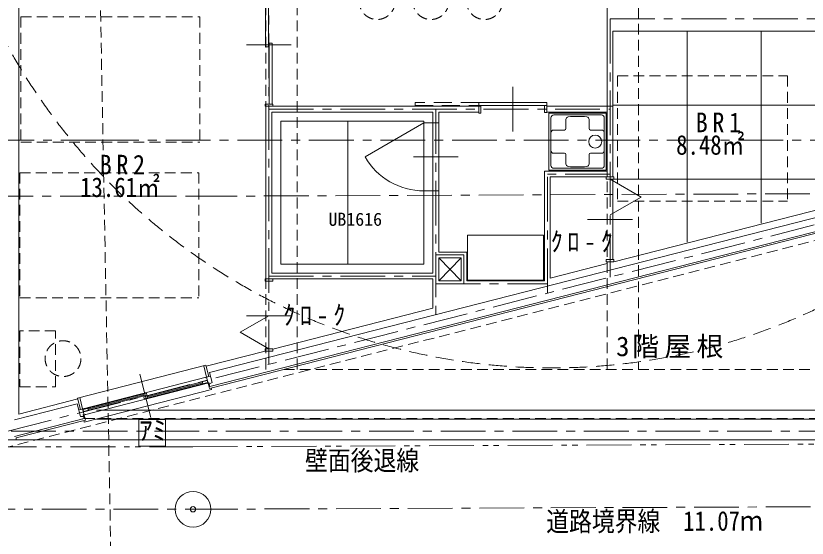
# Model space of a CAD drawing. Units: millimetres at full size; details may follow other scales. Extents: x -443943 to 462275, y -43546 to 79452.
# Drawn here: x 3496 to 12338, y -16415 to -10574 of the extents above; entities that cross this region are included whole.
import ezdxf
from ezdxf.enums import TextEntityAlignment as Align

# ---------------------------------------------------------------- set-up
doc = ezdxf.new("R2010")
doc.units = ezdxf.units.MM
doc.header["$LTSCALE"] = 100
for name, pattern in [('CHAIN1', [8, 5, -1, 1, -1]), ('DASHED1', [1.8, 1.2, -0.6]), ('DASHED2', [3, 2, -1]), ('DASHED3', [4, 3, -1]), ('DOUBLE_CHAIN1', [8.8, 5, -1, 0.6, -0.6, 0.6, -1])]:
    doc.linetypes.add(name, pattern=pattern)
for name, color, linetype, lineweight in [('4-0_仕上', 7, 'Continuous', 15), ('4-1_通り芯', 4, 'Continuous', 9), ('4-2_躯体', 3, 'Continuous', 20), ('4-3_建具', 4, 'Continuous', 9), ('4-5_文字', 7, 'Continuous', 15), ('4-A_目地･ﾊｯﾁ', 4, 'Continuous', 9), ('4-B_E-PANL', 1, 'Continuous', 18), ('4-F__', 4, 'Continuous', 9), ('8-8_強調', 4, 'DASHED3', 9)]:
    doc.layers.add(name, color=color, linetype=linetype, lineweight=lineweight)
doc.styles.add('ＭＳ ゴシック', font='')
doc.styles.get('ＭＳ ゴシック').set_extended_font_data('MS Gothic')

# ---------------------------------------------------------------- blocks, each defined once
blk = doc.blocks.new('洗濯パン640')
at = {"layer": '8-8_強調', "linetype": 'Continuous'}
for p, q in [((-337.5, 320), (302.5, 320)), ((-337.5, -320), (-337.5, 320)), ((-283, 298), (248, 298)), ((302.5, 320), (302.5, -320)), ((-316, -265), (-316, 265)), ((-148, 145), (-148, 247.8)), ((112, 145), (112, 247.8)), ((281, -265), (281, 265)), ((-163, 130), (-285.5, 130)), ((127, 130), (250.5, 130)), ((280.5, -100), (280.5, 100)), ((-163, -130), (-285.5, -130)), ((-148, -145), (-148, -247.8)), ((112, -145), (112, -247.8)), ((127, -130), (250.5, -130)), ((302.5, -320), (-337.5, -320)), ((248, -298), (-283, -298))]:
    blk.add_line(p, q, dxfattribs=at)
blk.add_circle((179.5, 0), 73, dxfattribs=at)
for centre, radius, start, end in [((-283, 265), 33, 90, 180), ((-118, 247.8), 30, 95.91722, 180), ((-18, -717), 1000, 90, 95.91728), ((-18, -717), 1000, 84.0827, 90), ((82, 247.8), 30, 0, 84.08276), ((248, 265), 33, 0, 90), ((-285.5, 100), 30, 90, 180), ((-163, 145), 15, 270, 0), ((127, 145), 15, 180, 270), ((250.5, 100), 30, 0, 90), ((-285.5, -100), 30, 180, 270), ((-163, -145), 15, 0, 90), ((127, -145), 15, 90, 180), ((250.5, -100), 30, 270, 0), ((-283, -265), 33, 180, 270), ((-118, -247.8), 30, 180, 264.08272), ((82, -247.8), 30, 275.91727, 0), ((248, -265), 33, 270, 0), ((-18, 717), 1000, 264.0827, 270), ((-18, 717), 1000, 270, 275.91728)]:
    blk.add_arc(centre, radius, start, end, dxfattribs=at)

msp = doc.modelspace()

# ---------------------------------------------------------------- linework, layer by layer
at = {"layer": '4-0_仕上', "linetype": 'DASHED1'}
for p, q in [((6290.8, -14527.1), (6290.8, -7963.1)), ((6640.8, -14527.1), (6640.8, -7963.1)), ((10102.8, -14527.1), (10102.8, -7963.1)), ((10452.8, -7963.1), (10452.8, -14527.1)), ((6489.5, -14527.1), (12660.8, -14527.1)), ((4259.4, -15077.1), (12660.8, -15077.1))]:
    msp.add_line(p, q, dxfattribs=at)
at = {"layer": '4-0_仕上'}
for p, q in [((3530.8, -10210.6), (3530.8, -15026.1)), ((6290.8, -11585.8), (8692.8, -11585.8)), ((6290.8, -11585.8), (6290.8, -13515.8)), ((6355.8, -11650.8), (6355.8, -13450.8)), ((8155.8, -11650.8), (6355.8, -11650.8)), ((8155.8, -13450.8), (8155.8, -11650.8)), ((8667.8, -11650.8), (8220.8, -11650.8)), ((8220.8, -13214.9), (8220.8, -11650.8)), ((10102.8, -11650.8), (10102.8, -12310.8)), ((10167.8, -11585.8), (10167.8, -12375.8)), ((10177.8, -13325.3), (13480.8, -12480.1)), ((5659.4, -14739.5), (13700.8, -12681.9)), ((8220.8, -13537.9), (8220.8, -13279.9)), ((9467.8, -13507), (10102.8, -13344.5)), ((6280.8, -13515.8), (8155.8, -13515.8)), ((6355.8, -13450.8), (8155.8, -13450.8)), ((8155.8, -13842.7), (8155.8, -13515.8)), ((8220.8, -13537.9), (8470.8, -13537.9)), ((8535.8, -13537.9), (9402.8, -13537.9)), ((6365.8, -14300.7), (8155.8, -13842.7)), ((5621.7, -14491.1), (6280.8, -14322.5)), ((3530.8, -15026.1), (4187.9, -14858)), ((3500.8, -15291.9), (4274, -15094)), ((12660.8, -15083.1), (4397.3, -15083.1)), ((3500.8, -15291.9), (3500.8, -15313.1)), ((3500.8, -15313.1), (738.3, -15313.1)), ((3500.8, -15313.1), (13700.8, -15313.1))]:
    msp.add_line(p, q, dxfattribs=at)
at = {"layer": '4-0_仕上', "color": 4, "lineweight": 9}
for p, q in [((8055.8, -11750.8), (6455.8, -11750.8)), ((12560.8, -14983.1), (4397.3, -14983.1))]:
    msp.add_line(p, q, dxfattribs=at)
at = {"layer": '4-0_仕上', "color": 4, "linetype": 'CHAIN1', "lineweight": 9}
msp.add_line((8188.3, -13570.4), (9435.3, -13570.4), dxfattribs=at)
at = {"layer": '4-1_通り芯', "linetype": 'CHAIN1'}
for p, q in [((6323.3, -14471.6), (6323.3, -9548.1)), ((10135.3, -10608.1), (10135.3, -13496.2)), ((10135.3, -10608.1), (13680.8, -10608.1)), ((6323.3, -11618.3), (10135.3, -11618.3)), ((8188.3, -11618.3), (8188.3, -13994.4)), ((3405.8, -15218.1), (15105.8, -12224.3)), ((6323.3, -13483.3), (8188.3, -13483.3)), ((-18955.9, -15218.1), (21355.8, -15218.1))]:
    msp.add_line(p, q, dxfattribs=at)
at = {"layer": '4-1_通り芯', "linetype": 'DASHED1'}
msp.add_line((-18628.4, -21030.8), (22445.6, -10524.5), dxfattribs=at)
at = {"layer": '4-1_通り芯', "color": 134, "linetype": 'DASHED2', "lineweight": 5}
msp.add_circle((9485.3, -7575.1), 6935.7, dxfattribs=at)
at = {"layer": '4-2_躯体'}
for p, q in [((5660.9, -14563.7), (13530.8, -12549.9)), ((5664.1, -14717.7), (13680.8, -12666.3)), ((5689.5, -14675.7), (5660.9, -14563.7)), ((5657.9, -14693.5), (5689.5, -14675.7)), ((5657.9, -14693.5), (5664.1, -14717.7)), ((3480.8, -15276.3), (4259.4, -15077.1)), ((4217, -15052.5), (4253.2, -15052.9)), ((4259.4, -15077.1), (4253.2, -15052.9))]:
    msp.add_line(p, q, dxfattribs=at)
msp.add_lwpolyline([(3480.8, -15090.5), (4180.9, -14911.4), (4217, -15052.5)], dxfattribs=at)
at = {"layer": '4-3_建具', "color": 7, "lineweight": 15}
for p, q in [((6286.8, -10920.7), (6286.8, -10235.6)), ((6319.8, -10235.6), (6319.8, -10920.7)), ((6319.8, -10920.7), (6286.8, -10920.7)), ((6326.8, -10879.2), (6359.8, -10879.2)), ((6326.8, -11560.8), (6326.8, -10879.2)), ((6359.8, -10879.2), (6359.8, -11560.8)), ((9427.8, -11542.8), (8667.8, -11542.8)), ((8667.8, -11575.8), (9427.8, -11575.8)), ((9402.8, -11653.8), (9402.8, -11575.8)), ((9427.8, -11542.8), (9427.8, -11653.8)), ((6280.8, -11585.8), (6290.8, -11585.8)), ((8667.8, -11660.8), (8667.8, -11585.8)), ((8667.8, -11660.8), (8692.8, -11660.8)), ((8692.8, -11660.8), (8692.8, -11585.8)), ((9427.8, -11653.8), (9402.8, -11653.8)), ((9427.8, -11585.8), (10167.8, -11585.8)), ((10167.8, -11585.8), (10167.8, -12375.8)), ((9402.8, -12310.8), (9402.8, -13537.9)), ((10102.8, -12310.8), (9402.8, -12310.8)), ((9467.8, -12375.8), (9467.8, -13507)), ((10177.8, -12375.8), (9467.8, -12375.8)), ((10092.8, -12375.8), (10092.8, -12400.8)), ((10177.8, -12375.8), (10177.8, -12400.8)), ((10177.8, -12400.8), (10092.8, -12400.8)), ((8220.8, -13214.9), (8535.8, -13214.9)), ((8535.8, -13537.9), (8535.8, -13214.9)), ((8220.8, -13279.9), (8470.8, -13279.9)), ((8220.8, -13537.9), (8220.8, -13279.9)), ((8470.8, -13537.9), (8470.8, -13279.9)), ((9467.8, -13507), (10102.8, -13344.5)), ((10092.8, -13300.3), (10092.8, -13325.3)), ((10177.8, -13300.3), (10092.8, -13300.3)), ((10102.8, -13325.3), (10102.8, -13344.5)), ((6280.8, -13515.8), (6280.8, -13540.8)), ((8220.8, -13537.9), (8470.8, -13537.9)), ((8535.8, -13537.9), (9402.8, -13537.9)), ((6280.8, -14297.5), (6280.8, -14322.5)), ((6365.8, -14297.5), (6280.8, -14297.5)), ((4185.4, -14848.3), (5619.2, -14481.4)), ((5595, -14487.6), (5627.2, -14613.6)), ((5651.4, -14607.4), (5619.2, -14481.4)), ((5627.2, -14613.6), (5651.4, -14607.4)), ((5648.3, -14695.9), (5658, -14693.5)), ((5648.3, -14695.9), (5659.4, -14739.5)), ((4217.6, -14974.3), (4185.4, -14848.3)), ((4209.6, -14842.1), (4241.8, -14968.1)), ((4241.8, -14968.1), (4217.6, -14974.3)), ((4253.2, -15052.9), (4262.9, -15050.4)), ((4262.9, -15050.4), (4274, -15094))]:
    msp.add_line(p, q, dxfattribs=at)
at = {"layer": '4-3_建具'}
for p, q in [((10102.8, -10565.6), (10102.8, -11585.8)), ((10167.8, -11585.8), (10167.8, -10743.8)), ((13480.8, -10743.8), (10167.8, -10743.8)), ((10996.1, -10743.8), (10996.1, -13105.6)), ((11824.3, -10743.8), (11824.3, -12893.7)), ((6073.3, -10900), (6573.3, -10900)), ((9047.8, -11368.3), (9047.8, -11868.3)), ((13455.8, -11571.8), (10167.8, -11571.8)), ((9427.8, -11640.8), (9427.8, -11595.8)), ((10135.3, -12400.8), (10481.7, -12600.8)), ((13480.8, -12399.8), (10167.8, -12399.8)), ((10167.8, -12400.8), (10167.8, -13300.3)), ((10135.3, -12800.8), (10481.7, -12600.8)), ((9885.3, -12850.5), (10385.3, -12850.5)), ((8542.8, -13527.9), (8542.8, -13027.9)), ((9392.8, -13027.9), (8542.8, -13027.9)), ((9392.8, -13527.9), (9392.8, -13027.9)), ((8220.8, -13279.9), (8470.8, -13537.9)), ((8470.8, -13279.9), (8220.8, -13537.9)), ((8542.8, -13527.9), (9392.8, -13527.9)), ((6323.3, -13927.5), (6002.9, -14112.5)), ((6073.3, -13929.2), (6573.3, -13929.2)), ((6323.3, -14297.5), (6002.9, -14112.5)), ((4881.2, -14582.5), (5005.2, -15066.9)), ((4232.1, -14970.6), (5636.9, -14611.1)), ((4249.5, -15038.4), (5654.2, -14678.9)), ((5634.1, -14652.6), (4924.9, -14834.1)), ((4930.6, -14856.3), (5639.8, -14674.9)), ((5584.1, -14677.3), (4966.5, -14835.3)), ((5581.3, -14666.1), (5587, -14688.4)), ((5612.7, -14617.3), (5613.9, -14622.2)), ((5627.2, -14613.6), (5648.3, -14695.9)), ((5639.8, -14674.9), (5634.1, -14652.6)), ((5636.9, -14611.1), (5638.1, -14616)), ((5651.4, -14607.4), (5670.8, -14602.4)), ((5653, -14674.1), (5657.9, -14693.5)), ((4259.6, -15118.4), (5683.7, -14753.9)), ((5628.8, -14680.3), (5630, -14685.1)), ((5678.8, -14734.6), (5683.7, -14753.9)), ((4246.6, -14974.6), (4955.7, -14793.1)), ((4961.4, -14815.4), (4252.3, -14996.9)), ((4919.8, -14814.2), (4302.2, -14972.2)), ((4917, -14803.1), (4922.7, -14825.3)), ((4924.9, -14834.1), (4930.6, -14856.3)), ((4955.7, -14793.1), (4961.4, -14815.4)), ((4963.7, -14824.1), (4969.4, -14846.4)), ((4217.6, -14974.3), (4198.2, -14979.2)), ((4233.4, -14975.4), (4232.1, -14970.6)), ((4241.8, -14968.1), (4262.9, -15050.4)), ((4252.3, -14996.9), (4246.6, -14974.6)), ((4256.4, -14964.4), (4257.6, -14969.2)), ((4272.5, -15027.3), (4273.7, -15032.2)), ((4299.4, -14961.1), (4305.1, -14983.4)), ((4253.2, -15052.9), (4248.2, -15033.5)), ((4254.7, -15099), (4259.6, -15118.4))]:
    msp.add_line(p, q, dxfattribs=at)
at = {"layer": '4-3_建具', "color": 7, "linetype": 'DASHED1', "lineweight": 15}
msp.add_line((10102.8, -11585.8), (10102.8, -10575.6), dxfattribs=at)
at = {"layer": '4-3_建具', "color": 7, "linetype": 'DASHED2', "lineweight": 15}
for p, q in [((7957.8, -11542.8), (7957.8, -11575.8)), ((8667.8, -11542.8), (7957.8, -11542.8)), ((7957.8, -11575.8), (8667.8, -11575.8)), ((8667.8, -11575.8), (8667.8, -11542.8))]:
    msp.add_line(p, q, dxfattribs=at)
at = {"layer": '4-3_建具', "linetype": 'CHAIN1'}
for p in [(9435.3, -13675.3), (10135.3, -12343.3)]:
    msp.add_line(p, (9435.3, -12343.3), dxfattribs=at)
at = {"layer": '4-3_建具', "color": 3, "lineweight": 20}
msp.add_line((4238.1, -15082.6), (4241.5, -15081.7), dxfattribs=at)
at = {"layer": '4-3_建具', "color": 7, "lineweight": 15}
for points in [[(6280.8, -11585.8), (6280.8, -11560.8), (6365.8, -11560.8), (6365.8, -11585.8)], [(9427.8, -11650.8), (10102.8, -11650.8), (10102.8, -12310.8)], [(10177.8, -13300.3), (10177.8, -13325.3), (10092.8, -13325.3)], [(6365.8, -13515.8), (6365.8, -13540.8), (6280.8, -13540.8)], [(6365.8, -14297.5), (6365.8, -14322.5), (6280.8, -14322.5)]]:
    msp.add_lwpolyline(points, dxfattribs=at)
at = {"layer": '4-3_建具', "linetype": 'CHAIN1'}
msp.add_lwpolyline([(8188.3, -13247.4), (8503.3, -13247.4), (8503.3, -13570.4)], dxfattribs=at)
at = {"layer": '4-A_目地･ﾊｯﾁ', "linetype": 'DASHED1'}
for p, q in [((3550.8, -10585.6), (3550.8, -11985.6)), ((10217.8, -11245.2), (10217.8, -12645.2)), ((3550.8, -11985.6), (5550.8, -11985.6)), ((3540.8, -12328.2), (3540.8, -13728.2)), ((10217.8, -12645.2), (12117.8, -12645.2)), ((3540.8, -13728.2), (5540.8, -13728.2)), ((3540.8, -14096.5), (3540.8, -14723.5)), ((3940.8, -14096.5), (3540.8, -14096.5)), ((3940.8, -14723.5), (3940.8, -14096.5)), ((3540.8, -14723.5), (3940.8, -14723.5))]:
    msp.add_line(p, q, dxfattribs=at)
at = {"layer": '4-A_目地･ﾊｯﾁ'}
for p, q in [((6455.8, -11750.8), (6455.8, -13350.8)), ((6455.8, -11750.8), (8055.8, -11750.8)), ((7205.8, -11750.8), (7205.8, -13350.8)), ((8055.8, -11750.8), (8055.8, -13350.8)), ((8055.8, -11770.8), (7397.7, -12150.8)), ((8055.8, -11770.8), (8220.8, -11770.8)), ((7938.3, -12150.8), (8438.3, -12150.8)), ((8055.8, -12530.8), (8220.8, -12530.8)), ((8055.8, -13350.8), (6455.8, -13350.8))]:
    msp.add_line(p, q, dxfattribs=at)
at = {"layer": '4-A_目地･ﾊｯﾁ', "linetype": 'DASHED1'}
for points in [[(3550.8, -10585.6), (5550.8, -10585.6), (5550.8, -11985.6)], [(10217.8, -11245.2), (12117.8, -11245.2), (12117.8, -12645.2)], [(3540.8, -12328.2), (5540.8, -12328.2), (5540.8, -13728.2)]]:
    msp.add_lwpolyline(points, dxfattribs=at)
for centre in [(7533, -10414.9), (8133, -10414.9), (8733, -10414.9), (4023.3, -14407)]:
    msp.add_circle(centre, 200, dxfattribs=at)
at = {"layer": '4-A_目地･ﾊｯﾁ'}
msp.add_arc((8055.8, -11770.8), 760, 210, 270, dxfattribs=at)
at = {"layer": '4-B_E-PANL', "color": 4, "linetype": 'DASHED1', "lineweight": 9}
msp.add_line((4605.2, -19094.7), (4273, -1611), dxfattribs=at)
at = {"layer": '4-B_E-PANL', "linetype": 'CHAIN1'}
for p, q in [((4499.7, -11963), (-10673.5, -11963.1)), ((14471.5, -11962.6), (4499.9, -11963)), ((5468.4, -12591.5), (14482.7, -12554.5)), ((-12009.6, -12591.5), (5468.4, -12591.5))]:
    msp.add_line(p, q, dxfattribs=at)
at = {"layer": '4-B_E-PANL'}
for p, q in [((4868.5, -15086.9), (4868.5, -15386.9)), ((5168.5, -15086.9), (4868.5, -15086.9)), ((5168.5, -15386.9), (5168.5, -15086.9)), ((4868.5, -15386.9), (5168.5, -15386.9))]:
    msp.add_line(p, q, dxfattribs=at)
at = {"layer": '4-B_E-PANL', "linetype": 'DOUBLE_CHAIN1'}
for p, q in [((5474.2, -15391.5), (16036.1, -15348.2)), ((-17012.3, -15391.6), (5474.2, -15391.5))]:
    msp.add_line(p, q, dxfattribs=at)
at = {"layer": '4-F__', "linetype": 'CHAIN1'}
msp.add_lwpolyline([(-17012.9, -16091.6), (5475.6, -16091.5), (16549.4, -16046.1)], dxfattribs=at)
at = {"layer": '4-F__'}
for radius in [200, 30]:
    msp.add_circle((5475.6, -16091.5), radius, dxfattribs=at)

# ---------------------------------------------------------------- block references
at = {"layer": '4-A_目地･ﾊｯﾁ', "xscale": -1, "yscale": -1, "rotation": 180}
msp.add_blockref('洗濯パン640', (9790.4, -11980.8), dxfattribs=at)

# ---------------------------------------------------------------- texts
at = {"layer": '4-5_文字', "style": 'ＭＳ ゴシック', "width": 0.85}
for s, p in [('8.48㎡', (10874.1, -12193.2)), ('13.61㎡', (4214.2, -12665.9))]:
    msp.add_text(s, height=219.9, dxfattribs=at).set_placement(p, align=Align.BOTTOM_LEFT)
at = {"layer": '4-5_文字', "char_height": 219.9, "attachment_point": 7, "style": 'ＭＳ ゴシック'}
for s, insert in [('\\T1.38;\\W0.9;BR1', (11092.8, -11875.4)), ('\\T1.38;\\W0.9;BR2', (4432.9, -12348.1)), ('\\T1.38;\\W0.9;ｸﾛ-ｸ', (9472.2, -13218.8)), ('\\T1.38;\\W0.9;ｸﾛ-ｸ', (6483.5, -14040.6)), ('\\T1.2;3階屋根', (10203.1, -14404.4))]:
    msp.add_mtext(s, dxfattribs=dict(at, insert=insert))
at = {"layer": '4-A_目地･ﾊｯﾁ', "style": 'ＭＳ ゴシック'}
msp.add_text('UB1616', height=146.6, dxfattribs=at).set_placement((6989.2, -12965.9), align=Align.BOTTOM_LEFT)
at = {"layer": '4-B_E-PANL', "style": 'ＭＳ ゴシック'}
msp.add_text('ｱﾐ', height=219.9, dxfattribs=at).set_placement((4873.8, -15383.5), align=Align.BOTTOM_LEFT)
at = {"layer": '4-B_E-PANL', "color": 7, "style": 'ＭＳ ゴシック', "width": 0.85}
msp.add_text('壁面後退線', height=219.9, dxfattribs=at).set_placement((6727.6, -15721.9), align=Align.BOTTOM_LEFT)
at = {"layer": '4-F__', "color": 7, "style": 'ＭＳ ゴシック', "width": 0.85}
msp.add_text('道路境界線\u300011.07ｍ', height=219.9, rotation=0.235, dxfattribs=at).set_placement((9423.2, -16405.2), align=Align.BOTTOM_LEFT)

doc.saveas('drawing.dxf')
